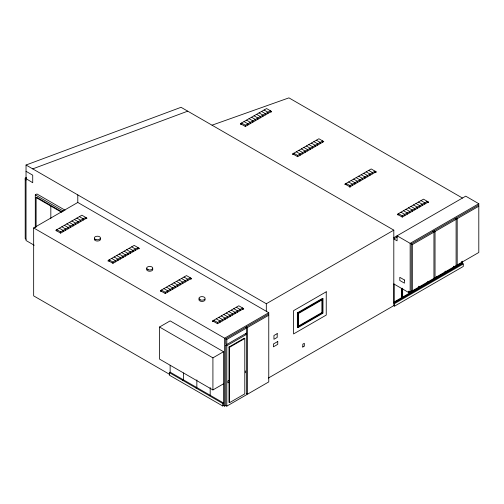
<?xml version="1.0" encoding="UTF-8"?>
<svg xmlns="http://www.w3.org/2000/svg" width="504" height="504" viewBox="0 0 504 504"><rect width="100%" height="100%" fill="white"/><g stroke="black" fill="none" stroke-linecap="round" stroke-linejoin="round"><path stroke-width="0.76" d="M302.784 346.916L304.322 346.286L304.322 343.306L302.81 344.175L302.81 347.155M35.299 227.55L35.299 194.909L36.931 193.964L65.06 210.2M36.118 227.102L36.118 197.581L36.66 197.266L62.068 211.938M169.47 374.289L33.661 295.88L33.661 227.934L77.792 202.457L268.764 312.713L268.764 381.912L247.514 394.185L246.424 393.555M240.433 123.656L266.584 108.562L271.486 111.39L245.335 126.491L240.433 123.656L240.433 124.286L241.775 123.512M56.82 230.927L56.82 229.667L60.631 231.865L85.693 217.4L85.693 218.654M241.523 124.286L241.523 123.026L245.335 125.231L270.396 110.76L270.396 112.02M86.782 218.024L81.881 215.195L55.73 230.297L60.631 233.125L86.782 218.024L86.782 218.654L85.56 217.948M292.736 153.859L318.887 138.757L323.795 141.586L297.637 156.687L292.736 153.859L292.736 154.482L294.078 153.714M108.032 261.122L109.374 260.348M109.122 261.122L109.122 259.862L112.94 262.067L138.002 247.596L138.002 248.856M293.826 154.482L293.826 153.229L297.637 155.427L322.705 140.956L322.705 142.216M139.091 248.226L134.184 245.391L108.032 260.492L112.94 263.321L139.091 248.226L139.091 248.856L137.863 248.144M346.38 183.91L345.038 184.684L345.038 184.054L371.196 168.953L376.097 171.788L376.097 172.412M160.341 291.318L161.683 290.543M161.431 291.318L161.431 290.065L165.243 292.263L190.304 277.792L190.304 279.052M346.128 184.684L346.128 183.424L349.946 185.629L375.007 171.158L375.007 172.412M191.394 278.422L186.493 275.594L160.341 290.688L165.243 293.523L191.394 278.422L191.394 279.052L190.172 278.347M376.097 171.788L349.946 186.883L345.038 184.054M223.543 383.802L212.915 389.939L159.522 359.106L159.522 327.02L170.144 320.891L223.543 351.716L223.543 405.506L224.633 406.136L225.723 405.506L226.813 406.136L246.424 394.815L246.424 326.863L247.514 327.493L268.764 315.227L267.674 314.597L225.723 338.82L225.723 343.854L226.813 344.484L226.813 339.45L246.424 328.123L245.335 327.493M212.644 320.891L238.795 305.789L243.703 308.618L217.545 323.719L212.644 320.891L212.644 321.521L213.986 320.746M397.347 214.88L398.689 214.106M213.734 321.521L213.734 320.261L217.545 322.459L242.613 307.994L242.613 309.248M398.437 214.88L398.437 213.62L402.249 215.825L427.31 201.354L427.31 202.614M428.4 201.984L423.499 199.156L397.347 214.25L402.249 217.085L428.4 201.984L428.4 202.614L427.178 201.902M34.209 245.24L26.038 240.521L26.038 165.022L266.314 303.742L393.807 230.139L393.807 305.632L268.355 378.063M393.807 237.686L465.721 196.163L478.8 203.717L478.8 252.472L410.149 292.106L408.517 291.161L408.517 292.421L409.872 291.64M397.202 236.981L393.807 238.946L397.076 240.83L397.076 235.796L410.149 243.35L478.8 203.717M33.661 227.934L224.633 338.19L268.764 312.713M169.331 372.632L170.144 372.166L223.543 402.992L222.724 403.465L169.331 372.632L169.331 375.152L222.724 405.978L223.543 405.506M225.723 405.506L225.723 345.108L246.424 333.157M225.723 345.108L226.813 345.738L246.424 334.417L245.335 333.787M228.992 346.998L244.245 338.19L244.793 338.505L244.793 393.87L229.534 402.677L228.992 402.362L228.992 346.998L229.534 347.313L244.793 338.505M159.522 327.02L212.915 357.853L223.543 351.716M411.239 243.98L477.71 205.601L478.8 206.231L412.329 244.61L411.239 243.98L411.239 290.222L412.329 290.846L412.329 244.61M297.366 312.871L322.428 298.399L322.976 298.714L322.976 313.179L297.914 327.65L297.366 327.335L297.366 312.871L298.456 313.494L322.428 299.653L322.428 312.871L298.456 326.705L297.914 326.397L321.886 312.556L322.428 312.871M322.976 298.714L297.914 313.179L297.914 327.65M182.675 380.344L183.494 379.871L183.494 372.96M196.024 388.049L196.844 387.576L196.844 379.903M228.992 380.344L227.903 380.974L227.903 382.857L228.992 382.227M209.374 395.753L210.193 395.281L210.193 387.608M394.204 301.946L401.568 297.688L402.116 298.003L402.116 288.723M402.116 297.379L410.149 292.736L410.697 293.051L410.697 291.507M419.278 288.099L418.729 287.784L410.697 292.421L411.239 292.736L419.278 288.099L419.278 286.549M427.858 282.511L435.891 277.874L436.439 278.189L436.439 276.639M436.439 277.559L444.478 272.916L445.019 273.231L445.019 271.688M462.181 263.327L461.639 263.012L453.6 267.649L454.148 267.964L462.181 263.327L462.181 261.778M402.116 298.003L394.078 302.646L394.078 284.086M410.697 293.051L402.658 297.688L402.658 288.414M427.858 283.141L427.31 282.826L419.278 287.469L419.819 287.784L427.858 283.141L427.858 281.597M436.439 278.189L428.4 282.826L428.4 281.282M445.019 273.231L436.981 277.874L436.981 276.324M453.6 268.279L453.058 267.964L445.019 272.607L445.567 272.916L453.6 268.279L453.6 266.729M463.271 263.951L462.458 263.485L393.807 303.118L394.619 303.591L463.271 263.951L463.271 266.471L394.619 306.104L393.807 305.632M26.038 165.022L181.043 107.302L393.807 230.139M32.722 168.884L187.734 111.163M26.038 239.261L25.2 238.512L25.2 178.114L26.498 177.635M212.058 125.175L288.924 97.864L462.458 198.053M456.101 218.081L457.191 218.711L457.191 264.947M270.264 111.308L271.486 112.02M455.011 218.711L456.101 219.334L456.101 265.577M264.077 110.004L267.889 112.209L267.889 113.469M316.38 140.207L320.197 142.405L320.197 143.665M368.689 170.402L372.5 172.601L372.5 173.861M420.991 200.598L424.809 202.803L424.809 204.063M261.57 111.453L265.387 113.652L265.387 114.912M313.879 141.649L317.69 143.854L317.69 145.114M366.181 171.851L369.993 174.05L369.993 175.31M418.484 202.047L422.302 204.246L422.302 205.506M259.062 112.902L262.88 115.101L262.88 116.361M311.371 143.098L315.183 145.297L315.183 146.557M363.674 173.294L367.492 175.499L367.492 176.759M415.983 203.496L419.794 205.695L419.794 206.955M256.561 114.345L260.373 116.55L260.373 117.81M308.864 144.547L312.675 146.746L312.675 148.006M361.166 174.743L364.984 176.942L364.984 178.202M413.475 204.939L417.287 207.144L417.287 208.404M254.054 115.794L257.865 117.999L257.865 119.253M306.356 145.99L310.168 148.195L310.168 149.455M358.659 176.192L362.477 178.391L362.477 179.651M410.968 206.388L414.779 208.593L414.779 209.847M251.546 117.243L255.358 119.442L255.358 120.702M303.849 147.439L307.667 149.644L307.667 150.898M356.158 177.635L359.969 179.84L359.969 181.1M408.461 207.837L412.272 210.036L412.272 211.296M249.039 118.686L252.851 120.891L252.851 122.151M301.342 148.888L305.159 151.087L305.159 152.347M353.651 179.084L357.462 181.289L357.462 182.542M405.953 209.28L409.771 211.485L409.771 212.745M246.532 120.135L250.349 122.34L250.349 123.593M298.841 150.331L302.652 152.536L302.652 153.796M351.143 180.533L354.955 182.732L354.955 183.992M403.446 210.729L407.264 212.934L407.264 214.187M433.944 230.87L435.034 231.5L435.034 277.742M244.024 121.584L247.842 123.782L247.842 125.042M296.333 151.78L300.145 153.985L300.145 155.238M348.636 181.976L352.454 184.181L352.454 185.441M400.945 212.178L404.756 214.376L404.756 215.636M432.854 231.5L433.944 232.13L433.944 278.372M393.807 283.928L408.517 292.421M26.038 171.316L32.722 175.178L32.722 182.725L25.2 178.114M242.474 308.543L243.703 309.248M79.374 216.644L83.192 218.843L83.192 220.103M131.683 246.84L135.494 249.045L135.494 250.299M183.985 277.036L187.797 279.241L187.797 280.501M236.288 307.238L240.106 309.437L240.106 310.697M76.866 218.087L80.684 220.292L80.684 221.552M129.175 248.289L132.987 250.488L132.987 251.748M181.478 278.485L185.296 280.69L185.296 281.944M233.787 308.681L237.598 310.886L237.598 312.146M35.299 194.909L63.422 211.144M74.365 219.536L78.177 221.741L78.177 222.995M126.668 249.732L130.479 251.937L130.479 253.197M178.97 279.934L182.788 282.133L182.788 283.393M231.279 310.13L235.091 312.335L235.091 313.589M36.118 197.581L61.526 212.253M71.858 220.985L75.669 223.184L75.669 224.444M124.16 251.181L127.978 253.386L127.978 254.64M176.469 281.377L180.281 283.582L180.281 284.842M228.772 311.579L232.583 313.778L232.583 315.038M69.35 222.428L73.162 224.633L73.162 225.893M121.653 252.63L125.471 254.829L125.471 256.089M173.962 282.826L177.773 285.031L177.773 286.285M226.264 313.022L230.076 315.227L230.076 316.487M66.843 223.877L70.661 226.082L70.661 227.336M119.152 254.073L122.963 256.278L122.963 257.538M171.454 284.275L175.266 286.474L175.266 287.734M223.757 314.471L227.575 316.676L227.575 317.929M64.336 225.326L68.153 227.524L68.153 228.784M116.645 255.522L120.456 257.727L120.456 258.98M168.947 285.718L172.759 287.923L172.759 289.183M221.25 315.92L225.067 318.118L225.067 319.378M61.835 226.768L65.646 228.974L65.646 230.233M114.137 256.971L117.949 259.169L117.949 260.429M166.44 287.167L170.257 289.372L170.257 290.625M218.749 317.363L222.56 319.567L222.56 320.827M59.327 228.218L63.139 230.423L63.139 231.676M111.63 258.42L115.441 260.618L115.441 261.878M163.932 288.616L167.75 290.814L167.75 292.074M216.241 318.812L220.053 321.017L220.053 322.27M225.723 338.82L226.813 339.45M25.2 179.374L26.038 180.123M462.458 261.179L462.458 263.485M461.639 261.463L461.639 263.012M454.148 266.421L454.148 267.964M453.871 266.131L453.871 268.437M445.567 271.373L445.567 272.916M445.29 271.089L445.29 273.389M436.71 276.809L436.71 278.347M428.129 281.761L428.129 283.298M419.819 286.234L419.819 287.784M419.549 286.719L419.549 288.257M418.729 286.234L418.729 287.784M411.239 291.192L411.239 292.736M410.968 291.671L410.968 293.208M410.149 243.35L410.149 292.736M402.387 288.187L402.387 298.16M402.249 215.825L402.249 217.085M401.568 288.414L401.568 297.688M394.619 303.591L394.619 306.104M349.946 185.629L349.946 187.513M321.886 299.344L321.886 312.556M298.456 313.494L298.456 326.705M297.637 155.427L297.637 156.687M266.314 303.742L266.314 311.296M247.514 327.493L247.514 394.185M245.335 125.231L245.335 126.491M245.335 370.906L245.335 372.79M229.534 347.313L229.534 402.677M226.813 345.738L226.813 406.136M224.633 338.19L224.633 406.136M222.724 403.465L222.724 405.978M217.545 322.459L217.545 323.719M212.915 357.853L212.915 389.939M170.144 365.255L170.144 372.166M165.243 292.263L165.243 293.523M112.94 262.067L112.94 263.321M77.792 194.909L77.792 202.457M60.631 231.865L60.631 233.125M50.828 206.073L50.828 218.503M204.996 299.193A3.081 1.777 0 0 1 201.619 301.417A3.081 1.777 0 0 1 199.351 298.765M152.384 268.569A3.081 1.777 0 0 1 149.713 271.24A3.081 1.777 0 0 1 147.048 268.569M100.082 238.373A3.081 1.777 0 0 1 97.814 241.025A3.081 1.777 0 0 1 94.431 238.802M326.245 291.791L293.555 310.666L293.555 333.944L326.245 315.069L326.245 291.791M277.206 333.629L273.937 335.519L273.937 339.293L277.206 337.403L277.206 333.629M277.754 341.491L273.395 344.011L273.395 346.84L277.754 344.326L277.754 341.491M404.429 279.997L399.798 277.32L399.798 280.47L404.429 283.141L404.429 279.997M95.867 239.545A3.081 1.777 0 0 0 100.491 238.001A3.081 1.777 0 0 0 95.867 236.458A3.081 1.777 0 0 0 95.867 239.545M148.176 269.741A3.081 1.777 0 0 0 152.794 268.197A3.081 1.777 0 0 0 148.176 266.66A3.081 1.777 0 0 0 148.176 269.741M200.479 299.937A3.081 1.777 0 0 0 205.103 298.399A3.081 1.777 0 0 0 200.479 296.856A3.081 1.777 0 0 0 200.479 299.937"/></g></svg>
